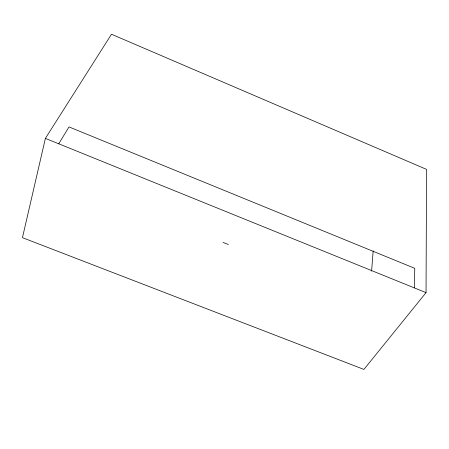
<?xml version="1.0" encoding="UTF-8"?>
<svg xmlns="http://www.w3.org/2000/svg" width="449" height="449" viewBox="0 0 449 449"><rect width="100%" height="100%" fill="white"/><g stroke="black" fill="none" stroke-linecap="round" stroke-linejoin="round"><path stroke-width="0.67" d="M426.039 292.636L426.55 169.391L111.487 34.242L45.394 138.387L22.45 237.667L363.92 369.42L426.039 292.636L45.394 138.387M414.388 287.91L414.769 268.334L69 126.915L58.752 143.803M371.592 271.134L373.175 250.918M223.03 242.381L228.378 244.52"/></g></svg>
